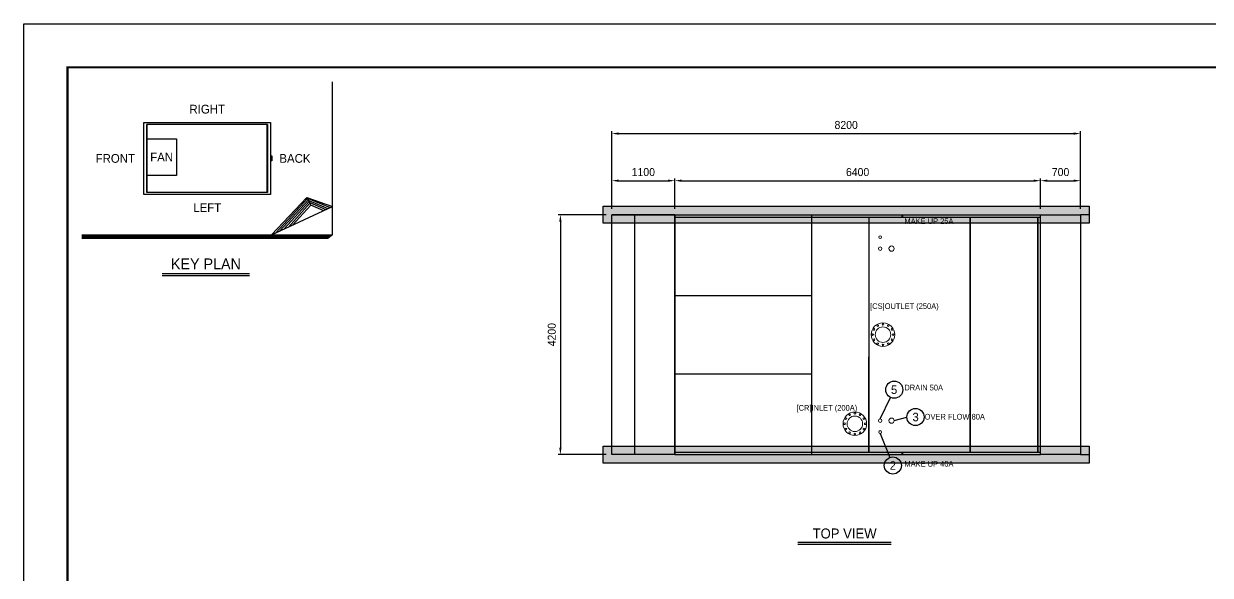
# Model space of a CAD drawing. Header units: millimetres. Extents: x 1723 to 33835, y 1764 to 24472.
# Drawn here: x 1723 to 22482, y 14816 to 24472 of the extents above; entities that cross this region are included whole.
import ezdxf
from ezdxf.enums import TextEntityAlignment as Align

# ---------------------------------------------------------------- set-up
doc = ezdxf.new("R2010")
doc.units = ezdxf.units.MM
for name, color, linetype in [('1.냉각탑', 8, 'Continuous'), ('냉각탑', 4, 'Continuous'), ('냉각탑_box', 1, 'Continuous'), ('냉각탑_dim', 1, 'Continuous'), ('냉각탑_form', 1, 'Continuous'), ('냉각탑_text', 3, 'Continuous')]:
    doc.layers.add(name, color=color, linetype=linetype)
doc.styles.add('HY울릉도L', font='')
doc.styles.add('돋움', font='Dotum.ttf')
doc.styles.get('HY울릉도L').set_extended_font_data('HY울릉도L')
doc.dimstyles.new('성지DIM', dxfattribs={"dimtxt": 3.5, "dimasz": 3, "dimexe": 1, "dimexo": 2.5, "dimgap": 2, "dimtad": 1, "dimdec": 0, "dimzin": 3, "dimdsep": 46, "dimtxsty": 'HY울릉도L', "dimblk": 'ARCHTICK', "dimcen": -2, "dimclrd": 256, "dimclre": 256, "dimclrt": 7, "dimadec": 0, "dimazin": 0, "dimtfac": 1, "dimtdec": 0, "dimtofl": 0, "dimtmove": 0, "dimatfit": 3, "dimfxl": 1, "dimtolj": 1, "dimtzin": 0, "dimlwe": -1, "dimarcsym": 0})

# ---------------------------------------------------------------- blocks, each defined once
blk = doc.blocks.new('냉각탑form')
at = {"layer": 'Defpoints'}
blk.add_lwpolyline([(0, 297.07), (420.1, 297.07), (420.1, 0), (0, 0)], close=True, dxfattribs=at)
at = {"layer": '냉각탑_form', "const_width": 0.5}
blk.add_lwpolyline([(10, 287.07), (10, 10), (410.1, 10), (410.1, 287.07)], close=True, dxfattribs=at)
blk = doc.blocks.new('*D764')
at = {"layer": 'Defpoints', "color": 0, "transparency": 16777216}
for p in [(12012, 21129), (11112, 16929), (12012, 16929)]:
    blk.add_point(p, dxfattribs=at)
at = {"layer": '냉각탑_dim', "transparency": 16777216}
for p, q in [((11912, 21129), (11072, 21129)), ((11912, 16929), (11072, 16929))]:
    blk.add_line(p, q, dxfattribs=at)
at = {"layer": '냉각탑_dim', "lineweight": -2, "transparency": 16777216}
blk.add_line((11112, 21009), (11112, 17049), dxfattribs=at)
at = {"layer": '냉각탑_dim', "transparency": 16777216}
for points in [[(11092, 21009), (11132, 21009), (11112, 21129)], [(11092, 17049), (11132, 17049), (11112, 16929)]]:
    blk.add_solid(points, dxfattribs=at)
at = {"layer": '냉각탑_dim', "color": 7, "transparency": 16777216, "insert": (10962, 19029), "char_height": 140, "attachment_point": 5, "rotation": 90, "style": 'HY울릉도L'}
blk.add_mtext('\\A1;4200', dxfattribs=at)
blk = doc.blocks.new('*D773')
at = {"layer": 'Defpoints', "color": 0, "transparency": 16777216}
for p in [(20212, 22549), (12012, 21129), (20212, 21129)]:
    blk.add_point(p, dxfattribs=at)
at = {"layer": '냉각탑_dim', "transparency": 16777216}
for p, q in [((12012, 21229), (12012, 22589)), ((20212, 21229), (20212, 22589))]:
    blk.add_line(p, q, dxfattribs=at)
at = {"layer": '냉각탑_dim', "lineweight": -2, "transparency": 16777216}
blk.add_line((12132, 22549), (20092, 22549), dxfattribs=at)
at = {"layer": '냉각탑_dim', "transparency": 16777216}
for points in [[(12132, 22569), (12132, 22529), (12012, 22549)], [(20092, 22569), (20092, 22529), (20212, 22549)]]:
    blk.add_solid(points, dxfattribs=at)
at = {"layer": '냉각탑_dim', "color": 7, "transparency": 16777216, "insert": (16112, 22699), "char_height": 140, "attachment_point": 5, "style": 'HY울릉도L'}
blk.add_mtext('\\A1;8200', dxfattribs=at)
blk = doc.blocks.new('*D774')
at = {"layer": 'Defpoints', "color": 0, "transparency": 16777216}
for p in [(19512, 21724), (13112, 21129), (19512, 21129)]:
    blk.add_point(p, dxfattribs=at)
at = {"layer": '냉각탑_dim', "transparency": 16777216}
for p, q in [((13112, 21229), (13112, 21764)), ((19512, 21229), (19512, 21764))]:
    blk.add_line(p, q, dxfattribs=at)
at = {"layer": '냉각탑_dim', "lineweight": -2, "transparency": 16777216}
blk.add_line((13232, 21724), (19392, 21724), dxfattribs=at)
at = {"layer": '냉각탑_dim', "transparency": 16777216}
for points in [[(13232, 21744), (13232, 21704), (13112, 21724)], [(19392, 21744), (19392, 21704), (19512, 21724)]]:
    blk.add_solid(points, dxfattribs=at)
at = {"layer": '냉각탑_dim', "color": 7, "transparency": 16777216, "insert": (16312, 21874), "char_height": 140, "attachment_point": 5, "style": 'HY울릉도L'}
blk.add_mtext('\\A1;6400', dxfattribs=at)
blk = doc.blocks.new('*D775')
at = {"layer": 'Defpoints', "color": 0, "transparency": 16777216}
for p in [(13113, 21724), (12013, 21129), (13113, 21129)]:
    blk.add_point(p, dxfattribs=at)
at = {"layer": '냉각탑_dim', "transparency": 16777216}
for p, q in [((12013, 21229), (12013, 21764)), ((13113, 21229), (13113, 21764))]:
    blk.add_line(p, q, dxfattribs=at)
at = {"layer": '냉각탑_dim', "lineweight": -2, "transparency": 16777216}
blk.add_line((12133, 21724), (12993, 21724), dxfattribs=at)
at = {"layer": '냉각탑_dim', "transparency": 16777216}
for points in [[(12133, 21744), (12133, 21704), (12013, 21724)], [(12993, 21744), (12993, 21704), (13113, 21724)]]:
    blk.add_solid(points, dxfattribs=at)
at = {"layer": '냉각탑_dim', "color": 7, "transparency": 16777216, "insert": (12563, 21874), "char_height": 140, "attachment_point": 5, "style": 'HY울릉도L'}
blk.add_mtext('\\A1;1100', dxfattribs=at)
blk = doc.blocks.new('*D776')
at = {"layer": 'Defpoints', "color": 0, "transparency": 16777216}
for p in [(20213, 21724), (19513, 21129), (20213, 21129)]:
    blk.add_point(p, dxfattribs=at)
at = {"layer": '냉각탑_dim', "transparency": 16777216}
for p, q in [((19513, 21229), (19513, 21764)), ((20213, 21229), (20213, 21764))]:
    blk.add_line(p, q, dxfattribs=at)
at = {"layer": '냉각탑_dim', "lineweight": -2, "transparency": 16777216}
blk.add_line((19633, 21724), (20093, 21724), dxfattribs=at)
at = {"layer": '냉각탑_dim', "transparency": 16777216}
for points in [[(19633, 21744), (19633, 21704), (19513, 21724)], [(20093, 21744), (20093, 21704), (20213, 21724)]]:
    blk.add_solid(points, dxfattribs=at)
at = {"layer": '냉각탑_dim', "color": 7, "transparency": 16777216, "insert": (19863, 21874), "char_height": 140, "attachment_point": 5, "style": 'HY울릉도L'}
blk.add_mtext('\\A1;700', dxfattribs=at)
blk = doc.blocks.new('4')
at = {"ltscale": 500}
for p, q in [((13112, 21129), (12012, 21129)), ((12413, 16929), (12413, 21129)), ((15512, 16929), (15512, 21129))]:
    blk.add_line(p, q, dxfattribs=at)
for p, q in [((13112, 21087), (13112, 21129)), ((13112, 21129), (17094, 21129)), ((13112, 21087), (16094, 21087)), ((13112, 20016), (13112, 21086)), ((13112, 21086), (15512, 21086)), ((15998, 21086), (17094, 21086)), ((16512, 16971), (16512, 21086)), ((17094, 21087), (17094, 21129)), ((17096, 21129), (19512, 21129)), ((17096, 21087), (19512, 21087)), ((17096, 21085), (18281, 21085)), ((18283, 21085), (19468, 21085)), ((19468, 16973), (19468, 21085)), ((19470, 21085), (19512, 21085)), ((19470, 16973), (19470, 21085)), ((19512, 21087), (19512, 21129)), ((19512, 16973), (19512, 21085)), ((13112, 18644), (13112, 20014)), ((13112, 19716), (15512, 19716)), ((13112, 19714), (15512, 19714)), ((13112, 16973), (13112, 18643)), ((16510, 16971), (16510, 18643)), ((13112, 18344), (15512, 18344)), ((13112, 18343), (15512, 18343)), ((13112, 16973), (15512, 16973)), ((13112, 16929), (13112, 16971)), ((13112, 16971), (17094, 16971)), ((13112, 16929), (17094, 16929)), ((15996, 16973), (17094, 16973)), ((17094, 16929), (17094, 16971)), ((17096, 16973), (18281, 16973)), ((17096, 16971), (19512, 16971)), ((17096, 16929), (19512, 16929)), ((18283, 16973), (19468, 16973)), ((19470, 16973), (19512, 16973)), ((19512, 16929), (19512, 16971))]:
    blk.add_line(p, q)
at = {"color": 7, "lineweight": 35}
for p, q in [((17096, 21129), (17096, 21087)), ((18281, 21085), (18281, 16973)), ((18283, 21085), (18283, 16973)), ((17096, 16971), (17096, 16929))]:
    blk.add_line(p, q, dxfattribs=at)
at = {"color": 1, "ltscale": 500}
for p, q in [((16706, 17554), (16888, 17930)), ((16952, 17523), (17175, 17587))]:
    blk.add_line(p, q, dxfattribs=at)
at = {"ltscale": 500}
for points in [[(12012, 21129), (13112, 21129), (13112, 16929), (12012, 16929)], [(19512, 21129), (20212, 21129), (20212, 16929), (19512, 16929)]]:
    blk.add_lwpolyline(points, close=True, dxfattribs=at)
at = {"color": 7, "lineweight": 13}
for centre, radius in [((16706, 20735), 25), ((16706, 20535), 31), ((16906, 20535), 46), ((16706, 17523), 31), ((16906, 17523), 46), ((16706, 17323), 25)]:
    blk.add_circle(centre, radius, dxfattribs=at)
at = {"layer": '1.냉각탑', "lineweight": 13}
for centre, radius in [((16756, 19029), 206), ((16756, 19029), 206), ((16599, 19120), 14.4), ((16756, 19029), 136), ((16665, 19186), 14.4), ((16756, 19211), 14.4), ((16847, 19186), 14.4), ((16913, 19120), 14.4), ((16575, 19029), 14.4), ((16599, 18939), 14.4), ((16913, 18939), 14.4), ((16937, 19029), 14.4), ((16665, 18872), 14.4), ((16756, 18848), 14.4), ((16847, 18872), 14.4), ((16264, 17468), 206), ((16264, 17468), 206), ((16264, 17650), 14.4), ((16083, 17468), 14.4), ((16107, 17559), 14.4), ((16264, 17468), 136), ((16173, 17625), 14.4), ((16355, 17625), 14.4), ((16421, 17559), 14.4), ((16445, 17468), 14.4), ((16107, 17378), 14.4), ((16173, 17311), 14.4), ((16264, 17287), 14.4), ((16355, 17311), 14.4), ((16421, 17378), 14.4)]:
    blk.add_circle(centre, radius, dxfattribs=at)
at = {"layer": '냉각탑_dim', "linetype": 'ByBlock', "lineweight": -2}
for centre in [(16953, 18065), (17325, 17587)]:
    blk.add_circle(centre, 150, dxfattribs=at)
at = {"layer": '1.냉각탑', "style": '돋움'}
for s, p in [('MAKE UP 25A', (17131, 21017)), ('[CS]OUTLET (250A)', (16531, 19528)), ('DRAIN 50A', (17130, 18102)), ('[CR]INLET (200A)', (15244, 17747)), ('OVER FLOW 80A', (17485, 17592))]:
    blk.add_text(s, height=100, dxfattribs=at).set_placement(p, align=Align.MIDDLE_LEFT)
at = {"layer": '냉각탑_text', "style": '돋움'}
for s, p in [('5', (16951, 18065)), ('3', (17327, 17587))]:
    blk.add_text(s, height=150, dxfattribs=at).set_placement(p, align=Align.MIDDLE_CENTER)

msp = doc.modelspace()

# ---------------------------------------------------------------- hatches: boundary and pattern name
h = msp.add_hatch()
h.set_pattern_fill('AR-CONC', color=4)
h.set_pattern_definition([(50, (-315017.42, -181004.23), (182.18467, -15.939086), [19.05, -209.55]), (355, (-315017.42, -181004.23), (-35.24342, 191.056845), [15.24, -167.64058]), (100.451445, (-315002.24, -181005.56), (146.94125, 175.11775), [16.19001, -178.090245]), (46.1842, (-315017.42, -180953.43), (271.07904, -42.04233), [28.575, -314.325]), (96.63556, (-314994.83, -180956.94), (237.40413, 247.42612), [24.28502, -267.1356]), (351.18415, (-315017.42, -180953.43), (237.40413, 247.42612), [22.85997, -251.45973]), (21, (-314992.02, -180966.13), (151.61439, -102.2652), [19.05, -209.55]), (326, (-314992.02, -180966.13), (61.80203, 184.18797), [15.24, -167.64]), (71.451445, (-314979.39, -180974.66), (213.41642, 81.92277), [16.19001, -178.08994]), (37.5, (-315017.42, -181004.234), (3.088603, 84.555039), [0, -165.608, 0, -170.18, 0, -168.275]), (7.5, (-315017.42, -181004.23), (66.819663, 100.180575), [0, -97.028, 0, -161.798, 0, -64.135]), (327.5, (-315074.06, -181004.234), (135.590595, -5.728744), [0, -63.5, 0, -198.12, 0, -262.89]), (317.5, (-315099.46, -181004.23), (148.12918, 25.42649), [0, -82.55, 0, -131.572, 0, -186.69])])
h.paths.add_polyline_path([(11862.5, 20979.3), (20362.5, 20979.3), (20362.7, 21279.3), (11862.7, 21279.3)])
h = msp.add_hatch()
h.set_pattern_fill('AR-CONC', color=4)
h.set_pattern_definition([(50, (-315017.42, -185204.23), (182.18467, -15.939086), [19.05, -209.55]), (355, (-315017.42, -185204.23), (-35.24342, 191.056845), [15.24, -167.64058]), (100.451445, (-315002.24, -185205.56), (146.94125, 175.11775), [16.19001, -178.090245]), (46.1842, (-315017.42, -185153.43), (271.07904, -42.04233), [28.575, -314.325]), (96.63556, (-314994.83, -185156.94), (237.40413, 247.42612), [24.28502, -267.1356]), (351.18415, (-315017.42, -185153.43), (237.40413, 247.42612), [22.85997, -251.45973]), (21, (-314992.02, -185166.13), (151.61439, -102.2652), [19.05, -209.55]), (326, (-314992.02, -185166.13), (61.80203, 184.18797), [15.24, -167.64]), (71.451445, (-314979.39, -185174.66), (213.41642, 81.92277), [16.19001, -178.08994]), (37.5, (-315017.42, -185204.234), (3.088603, 84.555039), [0, -165.608, 0, -170.18, 0, -168.275]), (7.5, (-315017.42, -185204.23), (66.819663, 100.180575), [0, -97.028, 0, -161.798, 0, -64.135]), (327.5, (-315074.06, -185204.234), (135.590595, -5.728744), [0, -63.5, 0, -198.12, 0, -262.89]), (317.5, (-315099.46, -185204.23), (148.12918, 25.42649), [0, -82.55, 0, -131.572, 0, -186.69])])
h.paths.add_polyline_path([(11862.5, 16779.3), (20362.5, 16779.3), (20362.7, 17079.3), (11862.7, 17079.3)])

# ---------------------------------------------------------------- linework, layer by layer
at = {"ltscale": 500}
for p, q in [((20212.1, 21129.3), (20362.6, 21129.3)), ((20212.1, 16929.3), (20362.6, 16929.3))]:
    msp.add_line(p, q, dxfattribs=at)
at = {"color": 1, "ltscale": 500}
msp.add_line((16706.1, 17298.3), (16873.1, 16877), dxfattribs=at)
at = {"ltscale": 500}
for points in [[(11862.6, 21279.3), (20362.6, 21279.3), (20362.6, 20979.3), (11862.6, 20979.3)], [(11862.6, 17079.3), (20362.6, 17079.3), (20362.6, 16779.3), (11862.6, 16779.3)]]:
    msp.add_lwpolyline(points, close=True, dxfattribs=at)
at = {"layer": '냉각탑', "ltscale": 30}
for p, q in [((3876.4, 22710.4), (3876.4, 21517.5)), ((3876.4, 21517.5), (3876.4, 22710.4)), ((5989.2, 22710.4), (3876.4, 22710.4)), ((5979.2, 21517.5), (5979.2, 22710.4)), ((5989.2, 21517.5), (5989.2, 22710.4)), ((5989.2, 22710.4), (5989.2, 21517.5)), ((6039.5, 22150.4), (6039.5, 22077.4)), ((5989.2, 21517.5), (3876.4, 21517.5))]:
    msp.add_line(p, q, dxfattribs=at)
for points in [[(6039.5, 22743.1), (6039.5, 21484.8), (3824.9, 21484.8), (3824.9, 22743.1)], [(3876.4, 22457.5), (4394, 22457.5), (4394.4, 21817), (3876.4, 21817)], [(6049.1, 22158.5), (6055.5, 22158.5), (6055.5, 22069.4), (6049.1, 22069.4)], [(6055.5, 22158.5), (6061.8, 22158.5), (6061.8, 22069.4), (6055.5, 22069.4)]]:
    msp.add_lwpolyline(points, close=True, dxfattribs=at)
at = {"layer": '냉각탑_box'}
for p, q in [((7122.5, 20775.2), (7122.5, 23452.6)), ((6058.6, 20775.2), (6676.1, 21427.8)), ((6132.4, 20809.7), (6694.1, 21420.4)), ((6206.2, 20844.2), (6706.4, 21389.8)), ((6676.1, 21427.8), (7122.5, 21272.3)), ((6676.1, 21427.8), (6743.2, 21298.1)), ((6696.6, 21414.1), (7083.7, 21254.2)), ((6058.6, 20775.2), (7122.5, 21272.3)), ((6280, 20878.7), (6718.6, 21359.2)), ((6353.8, 20913.1), (6730.9, 21328.7)), ((6427.6, 20947.6), (6743.2, 21298.1)), ((6711.4, 21377.3), (7044.8, 21236)), ((6726.2, 21340.5), (7006, 21217.9)), ((6740.9, 21303.6), (6967.2, 21199.7)), ((2741.9, 20775.2), (7122.5, 20775.2)), ((2741.9, 20762.5), (7107.1, 20762.5)), ((7122.5, 20775.2), (7050.4, 20715.6)), ((2741.9, 20739), (7078.7, 20739)), ((2741.9, 20715.6), (7050.4, 20715.6)), ((4145.9, 20102), (5674.7, 20102)), ((4145.9, 20063.8), (5674.7, 20063.8)), ((15267.7, 15396.3), (16901, 15396.3)), ((15267.7, 15361.3), (16901, 15361.3))]:
    msp.add_line(p, q, dxfattribs=at)
at = {"layer": '냉각탑_dim', "linetype": 'ByBlock', "lineweight": -2}
msp.add_circle((16928.4, 16737.6), 150, dxfattribs=at)

# ---------------------------------------------------------------- block references
msp.add_blockref('4', (0, 0))
at = {"layer": '냉각탑_form', "xscale": 76.44, "yscale": 76.44, "zscale": 76.44}
msp.add_blockref('냉각탑form', (1722.5, 1763.8), dxfattribs=at)

# ---------------------------------------------------------------- texts
at = {"layer": '1.냉각탑', "style": '돋움'}
msp.add_text('MAKE UP 40A', height=100, dxfattribs=at).set_placement((17131.2, 16767.4), align=Align.MIDDLE_LEFT)
at = {"layer": '냉각탑_text', "style": '돋움'}
for s, height, p in [('RIGHT', 152.88, (4932.8, 22976.4)), ('FAN', 152.88, (4135.4, 22137.3)), ('FRONT', 152.88, (3324.6, 22113.9)), ('BACK', 152.88, (6467.6, 22113.9)), ('LEFT', 152.88, (4932.8, 21252.3)), ('KEY PLAN', 191.1, (4910.3, 20267.6)), ('2', 150, (16928.4, 16737.6)), ('TOP VIEW', 175, (16084.3, 15547.9))]:
    msp.add_text(s, height=height, dxfattribs=at).set_placement(p, align=Align.MIDDLE_CENTER)

# ---------------------------------------------------------------- dimensions: what is measured, and where the dimension line sits
at = {"layer": '냉각탑_dim'}
for base, p1, p2, picture, middle in [((20212.1, 22549.3), (12012.1, 21129.3), (20212.1, 21129.3), '*D773', (16112.1, 22699.3)), ((13112.6, 21724.3), (12012.6, 21129.3), (13112.6, 21129.3), '*D775', (12562.6, 21874.3)), ((19512.1, 21724.3), (13112.1, 21129.3), (19512.1, 21129.3), '*D774', (16312.1, 21874.3)), ((20212.6, 21724.3), (19512.6, 21129.3), (20212.6, 21129.3), '*D776', (19862.6, 21874.3))]:
    dim = msp.add_linear_dim(base=base, p1=p1, p2=p2, dimstyle='성지DIM', override={"dimscale": 40, "dimsah": 1}, dxfattribs=at)
    dim.commit()
    dim.dimension.update_dxf_attribs({"geometry": picture, "text_midpoint": middle})
dim = msp.add_linear_dim(base=(11112.1, 16929.3), p1=(12012.1, 21129.3), p2=(12012.1, 16929.3), angle=90, dimstyle='성지DIM', override={"dimscale": 40, "dimsah": 1}, dxfattribs=at)
dim.commit()
dim.dimension.update_dxf_attribs({"geometry": '*D764', "text_midpoint": (10962.1, 19029.3)})

doc.saveas('drawing.dxf')
